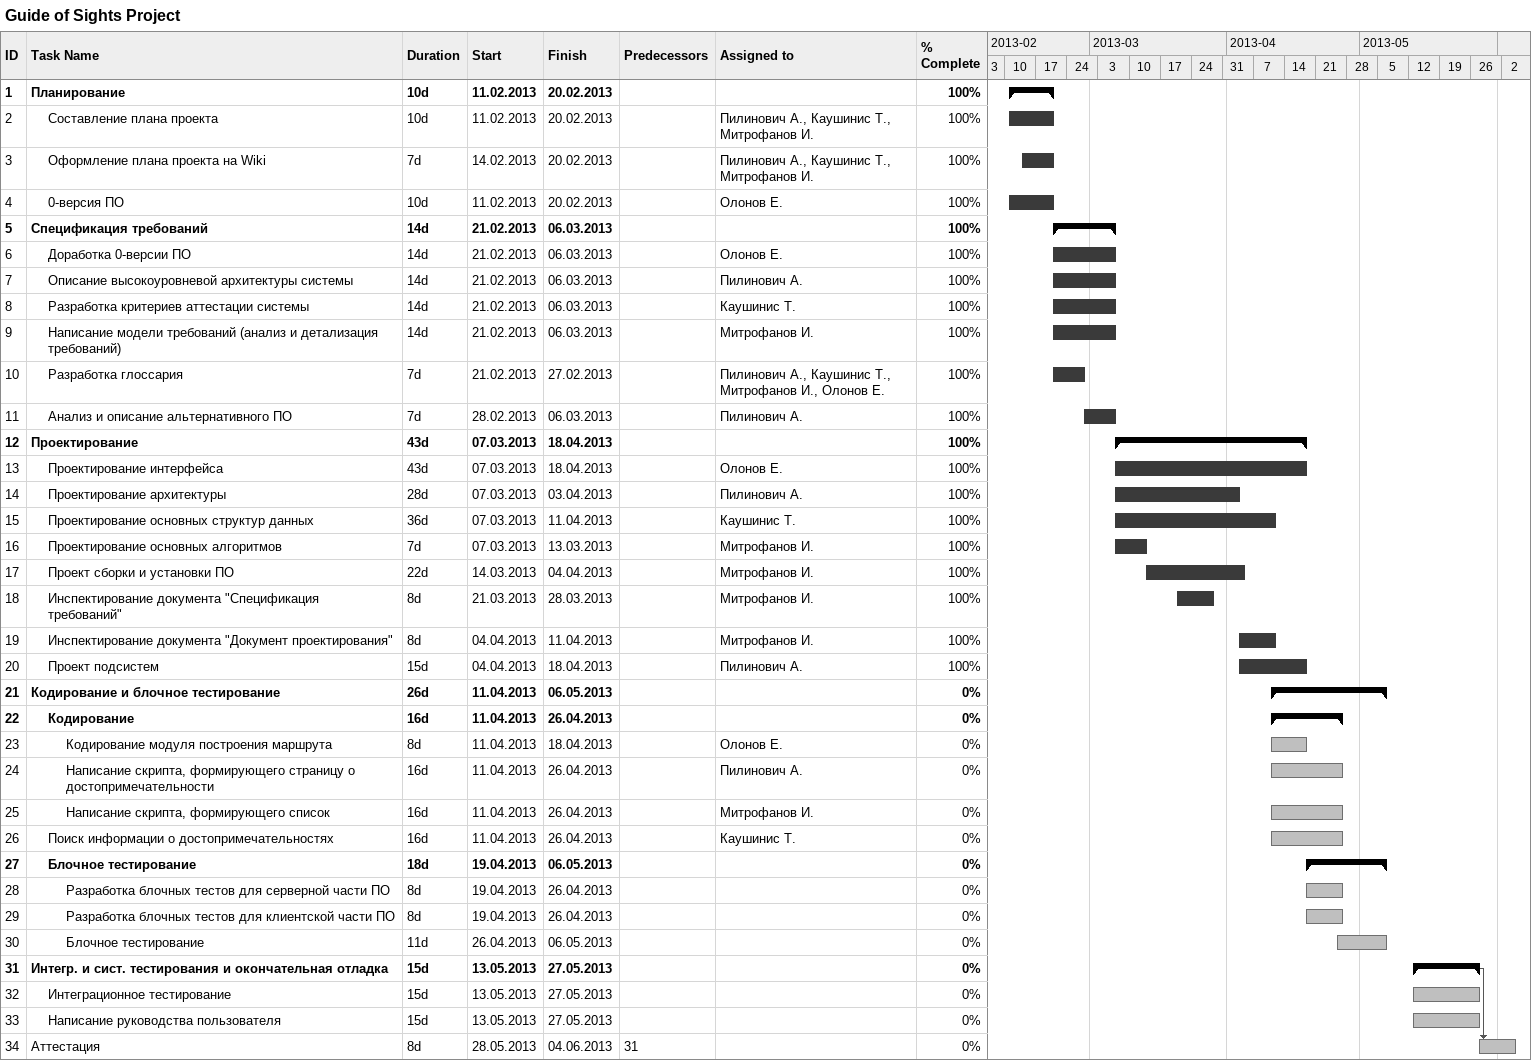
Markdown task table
Guide of Sights Project

| ID | Level | Task | Duration | Start | Finish | Predecessors | Resources | % complete |
|---|---|---|---|---|---|---|---|---|
| 1 | 1 | **Планирование** | 10d | 2013-02-11 | 2013-02-20 |  |  | 100 |
| 2 | 2 | Составление плана проекта | 10d | 2013-02-11 | 2013-02-20 |  | Пилинович А., Каушинис Т., Митрофанов И. | 100 |
| 3 | 2 | Оформление плана проекта на Wiki | 7d | 2013-02-14 | 2013-02-20 |  | Пилинович А., Каушинис Т., Митрофанов И. | 100 |
| 4 | 2 | 0-версия ПО | 10d | 2013-02-11 | 2013-02-20 |  | Олонов Е. | 100 |
| 5 | 1 | **Спецификация требований** | 14d | 2013-02-21 | 2013-03-06 |  |  | 100 |
| 6 | 2 | Доработка 0-версии ПО | 14d | 2013-02-21 | 2013-03-06 |  | Олонов Е. | 100 |
| 7 | 2 | Описание высокоуровневой архитектуры системы | 14d | 2013-02-21 | 2013-03-06 |  | Пилинович А. | 100 |
| 8 | 2 | Разработка критериев аттестации системы | 14d | 2013-02-21 | 2013-03-06 |  | Каушинис Т. | 100 |
| 9 | 2 | Написание модели требований (анализ и детализация требований) | 14d | 2013-02-21 | 2013-03-06 |  | Митрофанов И. | 100 |
| 10 | 2 | Разработка глоссария | 7d | 2013-02-21 | 2013-02-27 |  | Пилинович А., Каушинис Т., Митрофанов И., Олонов Е. | 100 |
| 11 | 2 | Анализ и описание альтернативного ПО | 7d | 2013-02-28 | 2013-03-06 |  | Пилинович А. | 100 |
| 12 | 1 | **Проектирование** | 43d | 2013-03-07 | 2013-04-18 |  |  | 100 |
| 13 | 2 | Проектирование интерфейса | 43d | 2013-03-07 | 2013-04-18 |  | Олонов Е. | 100 |
| 14 | 2 | Проектирование архитектуры | 28d | 2013-03-07 | 2013-04-03 |  | Пилинович А. | 100 |
| 15 | 2 | Проектирование основных структур данных | 36d | 2013-03-07 | 2013-04-11 |  | Каушинис Т. | 100 |
| 16 | 2 | Проектирование основных алгоритмов | 7d | 2013-03-07 | 2013-03-13 |  | Митрофанов И. | 100 |
| 17 | 2 | Проект сборки и установки ПО | 22d | 2013-03-14 | 2013-04-04 |  | Митрофанов И. | 100 |
| 18 | 2 | Инспектирование документа "Спецификация требований" | 8d | 2013-03-21 | 2013-03-28 |  | Митрофанов И. | 100 |
| 19 | 2 | Инспектирование документа "Документ проектирования" | 8d | 2013-04-04 | 2013-04-11 |  | Митрофанов И. | 100 |
| 20 | 2 | Проект подсистем | 15d | 2013-04-04 | 2013-04-18 |  | Пилинович А. | 100 |
| 21 | 1 | **Кодирование и блочное тестирование** | 26d | 2013-04-11 | 2013-05-06 |  |  | 0 |
| 22 | 2 | **Кодирование** | 16d | 2013-04-11 | 2013-04-26 |  |  | 0 |
| 23 | 3 | Кодирование модуля построения маршрута | 8d | 2013-04-11 | 2013-04-18 |  | Олонов Е. | 0 |
| 24 | 3 | Написание скрипта, формирующего страницу о достопримечательности | 16d | 2013-04-11 | 2013-04-26 |  | Пилинович А. | 0 |
| 25 | 3 | Написание скрипта, формирующего список | 16d | 2013-04-11 | 2013-04-26 |  | Митрофанов И. | 0 |
| 26 | 2 | Поиск информации о достопримечательностях | 16d | 2013-04-11 | 2013-04-26 |  | Каушинис Т. | 0 |
| 27 | 2 | **Блочное тестирование** | 18d | 2013-04-19 | 2013-05-06 |  |  | 0 |
| 28 | 3 | Разработка блочных тестов для серверной части ПО | 8d | 2013-04-19 | 2013-04-26 |  |  | 0 |
| 29 | 3 | Разработка блочных тестов для клиентской части ПО | 8d | 2013-04-19 | 2013-04-26 |  |  | 0 |
| 30 | 3 | Блочное тестирование | 11d | 2013-04-26 | 2013-05-06 |  |  | 0 |
| 31 | 1 | **Интегр. и сист. тестирования и окончательная отладка** | 15d | 2013-05-13 | 2013-05-27 |  |  | 0 |
| 32 | 2 | Интеграционное тестирование | 15d | 2013-05-13 | 2013-05-27 |  |  | 0 |
| 33 | 2 | Написание руководства пользователя | 15d | 2013-05-13 | 2013-05-27 |  |  | 0 |
| 34 | 1 | Аттестация | 8d | 2013-05-28 | 2013-06-04 | 31 |  | 0 |
